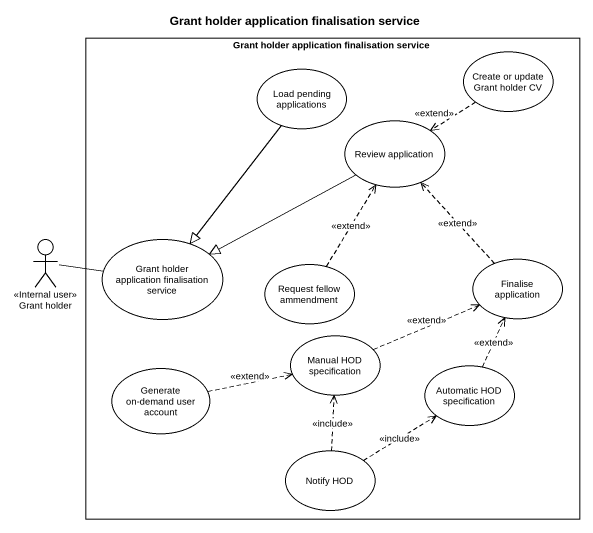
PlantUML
@startuml
title Grant holder application finalisation service
rectangle "Grant holder application finalisation service" as Grant_holder_application {
  usecase "Load pending applications" as Load_pending_applications
  usecase "Create or update Grant holder CV" as Create_or_update_Grant
  usecase "Review application" as Review_application
  usecase "Grant holder application finalisation service" as Grant_holder_application_2
  usecase "Request fellow ammendment" as Request_fellow_ammendment
  usecase "Finalise application" as Finalise_application
  usecase "Manual HOD specification" as Manual_HOD_specification
  usecase "Generate on-demand user account" as Generate_on_demand_user
  usecase "Automatic HOD specification" as Automatic_HOD_specification
  usecase "Notify HOD" as Notify_HOD
}
actor "Grant holder" as Grant_holder <<Internal user>>
Load_pending_applications --|> Grant_holder_application_2
Create_or_update_Grant ..> Review_application : <<extend>>
Review_application -left-|> Grant_holder_application_2
Grant_holder -right- Grant_holder_application_2
Request_fellow_ammendment .up.> Review_application : <<extend>>
Finalise_application .up.> Review_application : <<extend>>
Manual_HOD_specification .right.> Finalise_application : <<extend>>
Generate_on_demand_user .right.> Manual_HOD_specification : <<extend>>
Automatic_HOD_specification .up.> Finalise_application : <<extend>>
Notify_HOD .up.> Manual_HOD_specification : <<include>>
Notify_HOD .up.> Automatic_HOD_specification : <<include>>
@enduml
